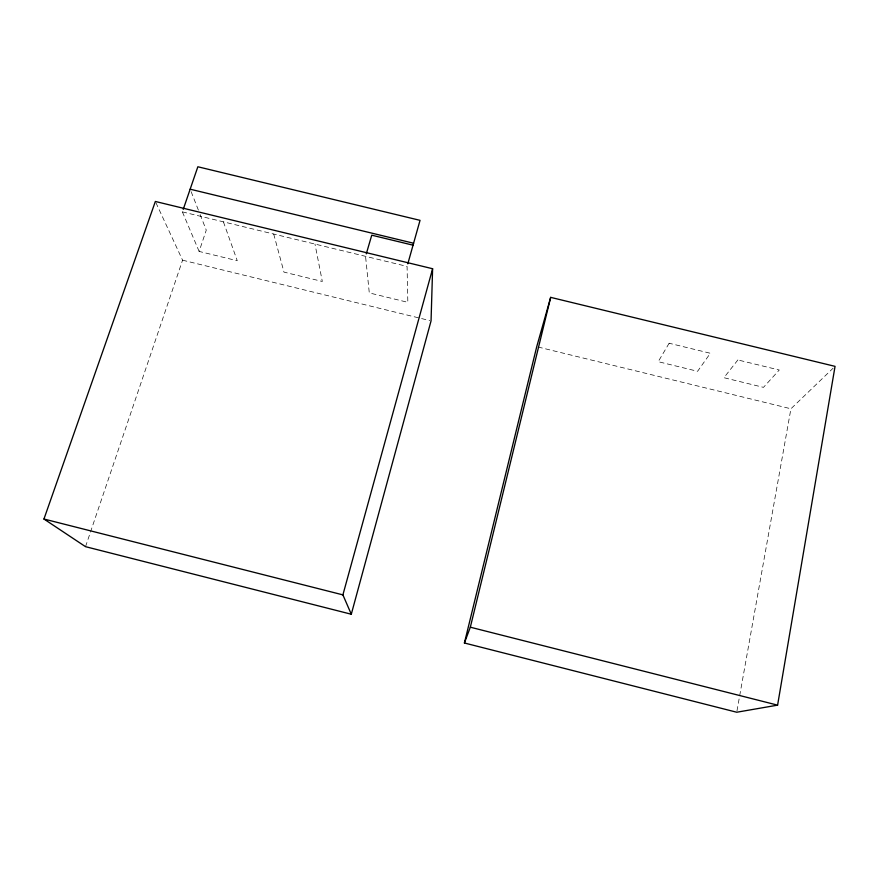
<?xml version="1.0" encoding="UTF-8"?>
<svg xmlns="http://www.w3.org/2000/svg" width="879" height="879" viewBox="0 0 879 879"><rect width="100%" height="100%" fill="white"/><g stroke="black" fill="none" stroke-linecap="round" stroke-linejoin="round"><path stroke-width="0.66" stroke-dasharray="4.39 3.3" d="M736.976 710.88L790.924 408.779L833.083 368.235M223.409 221.838L237.253 260.722L199.126 251.427L206.268 230.133L199.918 214.004M85.527 546.672L182.568 260.184L155.913 202.697M199.126 251.427L182.382 211.883L183.261 209.301M182.382 211.883L407.076 266.414L407.834 302.321L369.29 292.916L365.554 256.338M182.568 260.184L429.732 320.56M538.058 347.018L790.924 408.779M191.139 191.677L199.434 212.762M273.699 234.045L283.983 272.116L322.318 281.467L314.968 244.054M669.139 343.239L658.206 361.687L697.596 371.29L710.342 353.259L669.139 343.239M737.877 359.95L723.922 377.706L763.488 387.353L779.255 370.015L737.877 359.95"/><path stroke-width="1.32" d="M432.611 268.732L431.051 320.879L351.292 614.234L85.527 546.672L43.95 519.028L155.352 201.467L432.611 268.732L342.898 594.874L351.292 614.234M777.596 705.145L835.05 366.356L550.672 297.366L536.728 346.689L464.409 642.999L736.734 712.232L777.596 705.145L470.331 627.199L464.409 642.999M470.331 627.199L550.672 297.366M407.801 263.832L420.041 220.343L197.852 166.768L183.239 209.356M366.29 253.844L371.751 235.187L413.053 245.186M190.161 189.194L413.602 243.241M43.95 519.028L342.898 594.874"/></g></svg>
